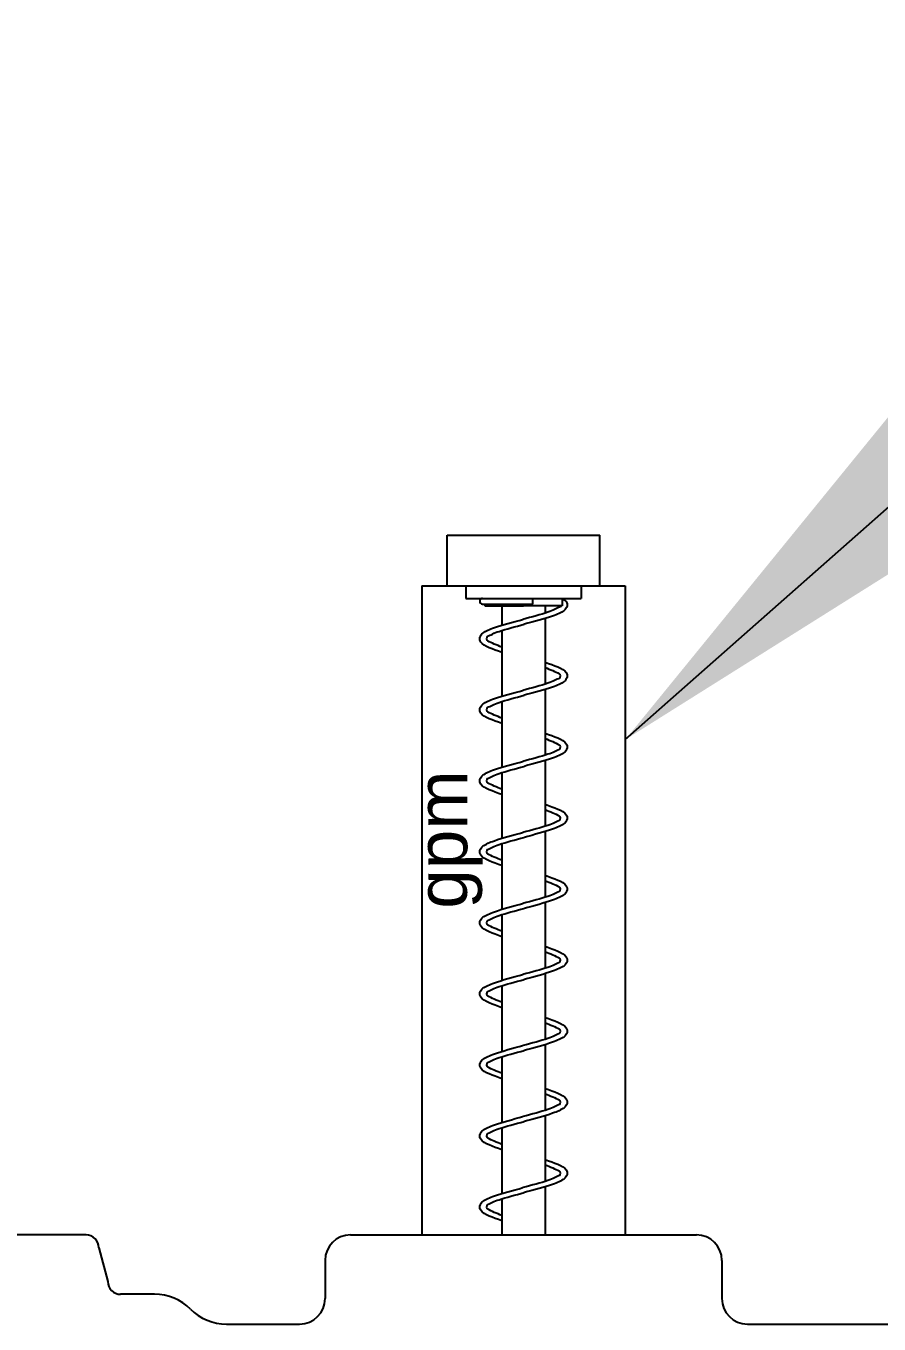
# Paper-space layout 'M&T INST' of a CAD drawing. Header units: inches. Extents: x 0.2 to 34.4, y 0.5 to 23.
# Drawn here: x 16.8809 to 17.0555, y 5.4422 to 5.7079 of the extents above; entities that cross this region are included whole.
import ezdxf

# ---------------------------------------------------------------- set-up
doc = ezdxf.new("R2010")
doc.units = ezdxf.units.IN
doc.header["$MEASUREMENT"] = 0
for name, color, linetype in [('D_DTTXT', 7, 'Continuous'), ('D_OBJECTS', 4, 'Continuous'), ('Title Block', 7, 'Continuous')]:
    doc.layers.add(name, color=color, linetype=linetype)
doc.styles.get("Standard").update_dxf_attribs({"font": 'arial.ttf'})
doc.dimstyles.get("Standard").update_dxf_attribs({"dimtxt": 4, "dimasz": 6, "dimexe": 0.18, "dimexo": 0.0625, "dimgap": 0.09, "dimtad": 0, "dimtih": 1, "dimtoh": 1, "dimdec": 4, "dimzin": 0, "dimdsep": 46, "dimlunit": 4, "dimtxsty": 'Standard', "dimcen": 0.09, "dimadec": 0, "dimazin": 0, "dimtfac": 1, "dimtdec": 4, "dimtofl": 0, "dimtmove": 0, "dimatfit": 3, "dimfxl": 1, "dimtolj": 1, "dimtzin": 0, "dimarcsym": 0})

# ---------------------------------------------------------------- blocks, each defined once
blk = doc.blocks.new('MULTI MANIFOLD')
at = {"layer": 'D_OBJECTS', "color": 42, "ltscale": 12}
for p, q in [((-2.939339976006696, -2.56799835923834), (-2.939339976006696, -2.559665025905014)), ((-2.939339976006696, -2.559665025905014), (-2.914293344101832, -2.559665025905014)), ((-2.914293344101832, -2.56799835923834), (-2.914293344101832, -2.559665025905014)), ((-2.943483326720933, -2.56799835923834), (-2.910149993387602, -2.56799835923834)), ((-2.943483326720933, -2.56799835923834), (-2.943483326720933, -2.674248359238343)), ((-2.936287084826407, -2.56799835923834), (-2.936287084826407, -2.570047052225101)), ((-2.917346235282121, -2.56799835923834), (-2.917346235282121, -2.570047052225101)), ((-2.910149993387602, -2.56799835923834), (-2.910149993387602, -2.674248359238343)), ((-2.936287084826407, -2.570047052225101), (-2.917346235282121, -2.570047052225101)), ((-2.933518256078894, -2.57096371889177), (-2.925275312182283, -2.57096371889177)), ((-2.933156067993853, -2.57096371889177), (-2.933156067993853, -2.571254420051639)), ((-2.925275312182283, -2.57096371889177), (-2.925275312182283, -2.570047052225101)), ((-2.920477252114683, -2.570047052225101), (-2.920477252114683, -2.571254420051639)), ((-2.933156067993853, -2.571254420051639), (-2.926816660054268, -2.571254420051639)), ((-2.930363478347846, -2.571254420051639), (-2.930363478347846, -2.574422077513725)), ((-2.920477252114683, -2.571254420051639), (-2.926816660054268, -2.571254420051639)), ((-2.923269841760682, -2.571254420051639), (-2.923269841760682, -2.57245314084579)), ((-2.923269841760682, -2.57332525046416), (-2.923269841760682, -2.584082511957059)), ((-2.930363478347846, -2.575294187132096), (-2.930363478347846, -2.586051448624994)), ((-2.923269841760682, -2.584954621575429), (-2.923269841760682, -2.595711883068327)), ((-2.930363478347846, -2.586923558243365), (-2.930363478347846, -2.597680819736263)), ((-2.923269841760682, -2.596583992686698), (-2.923269841760682, -2.607341254179596)), ((-2.930363478347846, -2.59855292935462), (-2.930363478347846, -2.609310190847532)), ((-2.923269841760682, -2.608213363797967), (-2.923269841760682, -2.618970625290865)), ((-2.930363478347846, -2.610182300465889), (-2.930363478347846, -2.620939561958801)), ((-2.923269841760682, -2.619842734909236), (-2.923269841760682, -2.630599996402134)), ((-2.930363478347846, -2.621811671577158), (-2.930363478347846, -2.63256893307007)), ((-2.923269841760682, -2.631472106020491), (-2.923269841760682, -2.642229367513403)), ((-2.930363478347846, -2.633441042688426), (-2.930363478347846, -2.644198304181339)), ((-2.923269841760682, -2.64310147713176), (-2.923269841760682, -2.653858738624672)), ((-2.930363478347846, -2.645070413799695), (-2.930363478347846, -2.655827675292608)), ((-2.923269841760682, -2.654730848243029), (-2.923269841760682, -2.665488109735941)), ((-2.930363478347846, -2.656699784910964), (-2.930363478347846, -2.667457046403877)), ((-2.923269841760682, -2.666360219354297), (-2.923269841760682, -2.674248359238343)), ((-2.930363478347846, -2.668329156022233), (-2.930363478347846, -2.674248359238343))]:
    blk.add_line(p, q, dxfattribs=at)
at = {"layer": 'D_OBJECTS', "color": 1, "ltscale": 12}
for p, q in [((-2.998463369753363, -2.674248359238343), (-3.024062668599125, -2.674248359238343)), ((-2.955149993387597, -2.674248359238343), (-2.898483326720932, -2.674248359238343)), ((-2.996380036420032, -2.676331692571674), (-2.994896001932457, -2.681873359238347)), ((-2.959316660054267, -2.678415025905005), (-2.959316660054267, -2.684665025905014)), ((-2.894316660054262, -2.678415025905005), (-2.894316660054262, -2.684665025905014)), ((-2.987233326720929, -2.683956692571678), (-2.992812668599125, -2.683956692571678)), ((-2.975454770994528, -2.688831692571677), (-2.96348332672093, -2.688831692571677)), ((-2.890149993387599, -2.688831692571677), (-2.859479335265792, -2.688831692571677))]:
    blk.add_line(p, q, dxfattribs=at)
at = {"layer": 'D_OBJECTS', "color": 42, "ltscale": 12}
for centre, radius, start, end in [((-2.933518256078894, -2.570505385558429), 0.0004583333333333384, 90, 270), ((-2.932479915031802, -2.576643113809917), 0.0004166666666666666, 120.758024453088, 241.4227579795069), ((-2.921153405077749, -2.582733585278314), 0.0004166666666666666, 300.7580246195984, 61.42275825121518), ((-2.932479915031802, -2.588272484921186), 0.0004166666666666666, 120.758024453088, 241.4227579795069), ((-2.932479915031802, -2.599901856032455), 0.0004166666666666666, 120.758024453088, 241.4227579795069), ((-2.921153405077749, -2.605992327500852), 0.0004166666666666666, 300.7580246195984, 61.42275825121518), ((-2.932479915031802, -2.611531227143709), 0.0004166666666666666, 120.758024453088, 241.4227579795069), ((-2.921153405077749, -2.617621698612121), 0.0004166666666666666, 300.7580246195984, 61.42275825121518), ((-2.932479915031802, -2.623160598254978), 0.0004166666666666666, 120.758024453088, 241.4227579795069), ((-2.921153405077749, -2.62925106972339), 0.0004166666666666666, 300.7580246195984, 61.42275825121518), ((-2.932479915031802, -2.634789969366247), 0.0004166666666666666, 120.758024453088, 241.4227579795069), ((-2.921153405077749, -2.640880440834659), 0.0004166666666666666, 300.7580246195984, 61.42275825121518), ((-2.932479915031802, -2.646419340477516), 0.0004166666666666666, 120.758024453088, 241.4227579795069), ((-2.921153405077749, -2.652509811945928), 0.0004166666666666666, 300.7580246195984, 61.42275825121518), ((-2.932479915031802, -2.658048711588785), 0.0004166666666666666, 120.758024453088, 241.4227579795069), ((-2.921153405077749, -2.664139183057197), 0.0004166666666666666, 300.7580246195984, 61.42275825121518), ((-2.932479915031802, -2.669678082700054), 0.0004166666666666666, 120.758024453088, 241.4227579795069)]:
    blk.add_arc(centre, radius, start, end, dxfattribs=at)
at = {"layer": 'D_OBJECTS', "color": 42}
blk.add_arc((-2.921153405077749, -2.594362956389583), 0.0004166666666666666, 300.7580246195984, 61.42275825121518, dxfattribs=at)
at = {"layer": 'D_OBJECTS', "color": 1, "ltscale": 12}
for centre, radius, start, end in [((-2.998463369753363, -2.676331692571674), 0.002083333333333333, 0, 90), ((-2.955149993387597, -2.678415025905005), 0.004166666666666667, 90, 180), ((-2.898483326720932, -2.678415025905005), 0.004166666666666667, 0, 90), ((-2.992812668599125, -2.681873359238347), 0.002083333333333333, 180, 270.0000000000008), ((-2.987233326720929, -2.692290025905004), 0.008333333333333333, 45.03187078392854, 90), ((-2.96348332672093, -2.684665025905014), 0.004166666666666667, 270, 0), ((-2.890149993387599, -2.684665025905014), 0.004166666666666667, 180, 270), ((-2.975454770994528, -2.680498359238337), 0.008333333333333333, 225.0318707839285, 270)]:
    blk.add_arc(centre, radius, start, end, dxfattribs=at)
at = {"layer": 'D_OBJECTS', "color": 42, "ltscale": 12}
for points, knots in [([(-2.920477252114683, -2.570203052987319), (-2.920042717183183, -2.570315560536224), (-2.919918832530367, -2.570435845212339), (-2.919466949402004, -2.57102004340677), (-2.919712536804905, -2.571681968698622), (-2.920607107046475, -2.572364585386405), (-2.921255847161138, -2.572644445508525), (-2.923351122732317, -2.573389163524149), (-2.925033143195936, -2.573832957510655), (-2.926710124275413, -2.574276480620847)], [0.03434367416500044, 0.03434367416500044, 0.03434367416500044, 0.03434367416500044, 0.04145968747599654, 0.04145968747599654, 0.0659514468788357, 0.0659514468788357, 0.09044320628167485, 0.09044320628167485, 0.1300967199969058, 0.1300967199969058, 0.1300967199969058, 0.1300967199969058]), ([(-2.920940316141188, -2.571462270332086), (-2.921350649167383, -2.571706470645234), (-2.92199967998204, -2.572039205191439), (-2.923993824753826, -2.57269563143195), (-2.925456110193917, -2.573082836786392), (-2.926923195833115, -2.573470847357038)], [0.07116384554252335, 0.07116384554252335, 0.07116384554252335, 0.07116384554252335, 0.09540634618935737, 0.09540634618935737, 0.1300967199969058, 0.1300967199969058, 0.1300967199969058, 0.1300967199969058]), ([(-2.920940316141188, -2.571462270332086), (-2.920832397156861, -2.571403323844374), (-2.920697330026282, -2.571329548752781), (-2.920616948428734, -2.571266639634453), (-2.920602930784998, -2.571254420051313)], [0, 0, 0, 0, 0.004021317376355101, 0.005032921709845624, 0.005032921709845624, 0.005032921709845624, 0.005032921709845624]), ([(-2.930363478347846, -2.57890342814188), (-2.931878872705699, -2.578331035163226), (-2.933223490409151, -2.577946247910797), (-2.934166370706532, -2.576727284571101), (-2.933920783303623, -2.576065359279264), (-2.933026213062053, -2.575382742591481), (-2.93237747294739, -2.575102882469361), (-2.930282197376211, -2.574358164453736), (-2.928600176912592, -2.57391437046723), (-2.926923195833115, -2.573470847357038)], [0, 0, 0, 0, 0.04145968747599654, 0.04145968747599654, 0.06595144687883453, 0.06595144687883453, 0.09044320628167252, 0.09044320628167252, 0.1300967199969058, 0.1300967199969058, 0.1300967199969058, 0.1300967199969058]), ([(-2.932693003966644, -2.576285057645373), (-2.932282670940413, -2.576040857332268), (-2.931633640126027, -2.57570812278629), (-2.92963949535471, -2.575051696545936), (-2.928177209914619, -2.574664491191493), (-2.926710124275413, -2.574276480620847)], [0.07116384555626477, 0.07116384555626477, 0.07116384555626477, 0.07116384555626477, 0.09540634618927812, 0.09540634618927812, 0.1300967199969058, 0.1300967199969058, 0.1300967199969058, 0.1300967199969058]), ([(-2.923269841760682, -2.580476743371287), (-2.921754447402829, -2.581045663925929), (-2.920409829699384, -2.581430451178358), (-2.919466949402004, -2.582649414518039), (-2.919712536804905, -2.583311339809891), (-2.920607107046475, -2.583993956497673), (-2.921255847161138, -2.584273816619794), (-2.923351122732317, -2.585018534635418), (-2.925033143195936, -2.585462328621924), (-2.926710124275413, -2.585905851732116)], [0, 0, 0, 0, 0.04145968747599654, 0.04145968747599654, 0.0659514468788357, 0.0659514468788357, 0.09044320628167485, 0.09044320628167485, 0.1300967199969058, 0.1300967199969058, 0.1300967199969058, 0.1300967199969058]), ([(-2.920940316141188, -2.583091641443355), (-2.921350649167383, -2.583335841756503), (-2.92199967998204, -2.583668576302708), (-2.923993824753826, -2.584325002543219), (-2.925456110193917, -2.584712207897661), (-2.926923195833115, -2.585100218468307)], [0.07116384554252335, 0.07116384554252335, 0.07116384554252335, 0.07116384554252335, 0.09540634618935737, 0.09540634618935737, 0.1300967199969058, 0.1300967199969058, 0.1300967199969058, 0.1300967199969058]), ([(-2.930363478347846, -2.590532799253149), (-2.931878872705699, -2.589960406274495), (-2.933223490409151, -2.589575619022066), (-2.934166370706532, -2.58835665568237), (-2.933920783303623, -2.587694730390533), (-2.933026213062053, -2.58701211370275), (-2.93237747294739, -2.58673225358063), (-2.930282197376211, -2.585987535565005), (-2.928600176912592, -2.585543741578499), (-2.926923195833115, -2.585100218468307)], [0, 0, 0, 0, 0.04145968747599654, 0.04145968747599654, 0.06595144687883453, 0.06595144687883453, 0.09044320628167252, 0.09044320628167252, 0.1300967199969058, 0.1300967199969058, 0.1300967199969058, 0.1300967199969058]), ([(-2.932693003966644, -2.587914428756642), (-2.932282670940413, -2.587670228443537), (-2.931633640126027, -2.587337493897559), (-2.92963949535471, -2.586681067657205), (-2.928177209914619, -2.586293862302762), (-2.926710124275413, -2.585905851732116)], [0.07116384555626477, 0.07116384555626477, 0.07116384555626477, 0.07116384555626477, 0.09540634618927812, 0.09540634618927812, 0.1300967199969058, 0.1300967199969058, 0.1300967199969058, 0.1300967199969058]), ([(-2.923269841760682, -2.592106114482556), (-2.921754447402829, -2.592675035037198), (-2.920409829699384, -2.593059822289627), (-2.919466949402004, -2.594278785629308), (-2.919712536804905, -2.59494071092116), (-2.920607107046475, -2.595623327608942), (-2.921255847161138, -2.595903187731063), (-2.923351122732317, -2.596647905746687), (-2.925033143195936, -2.597091699733193), (-2.926710124275413, -2.597535222843385)], [0, 0, 0, 0, 0.04145968747599654, 0.04145968747599654, 0.0659514468788357, 0.0659514468788357, 0.09044320628167485, 0.09044320628167485, 0.1300967199969058, 0.1300967199969058, 0.1300967199969058, 0.1300967199969058]), ([(-2.930363478347846, -2.602162170364418), (-2.931878872705699, -2.601589777385763), (-2.933223490409151, -2.601204990133335), (-2.934166370706532, -2.599986026793639), (-2.933920783303623, -2.599324101501802), (-2.933026213062053, -2.598641484814019), (-2.93237747294739, -2.598361624691899), (-2.930282197376211, -2.597616906676274), (-2.928600176912592, -2.597173112689768), (-2.926923195833115, -2.596729589579576)], [0, 0, 0, 0, 0.04145968747599654, 0.04145968747599654, 0.06595144687883453, 0.06595144687883453, 0.09044320628167252, 0.09044320628167252, 0.1300967199969058, 0.1300967199969058, 0.1300967199969058, 0.1300967199969058]), ([(-2.932693003966644, -2.599543799867911), (-2.932282670940413, -2.599299599554806), (-2.931633640126027, -2.598966865008828), (-2.92963949535471, -2.598310438768474), (-2.928177209914619, -2.597923233414031), (-2.926710124275413, -2.597535222843385)], [0.07116384555626477, 0.07116384555626477, 0.07116384555626477, 0.07116384555626477, 0.09540634618927812, 0.09540634618927812, 0.1300967199969058, 0.1300967199969058, 0.1300967199969058, 0.1300967199969058]), ([(-2.923269841760682, -2.603735485593825), (-2.921754447402829, -2.604304406148467), (-2.920409829699384, -2.604689193400896), (-2.919466949402004, -2.605908156740577), (-2.919712536804905, -2.606570082032414), (-2.920607107046475, -2.607252698720211), (-2.921255847161138, -2.607532558842331), (-2.923351122732317, -2.608277276857956), (-2.925033143195936, -2.608721070844462), (-2.926710124275413, -2.609164593954654)], [0, 0, 0, 0, 0.04145968747599654, 0.04145968747599654, 0.0659514468788357, 0.0659514468788357, 0.09044320628167485, 0.09044320628167485, 0.1300967199969058, 0.1300967199969058, 0.1300967199969058, 0.1300967199969058]), ([(-2.920940316141188, -2.606350383665893), (-2.921350649167383, -2.606594583979041), (-2.92199967998204, -2.606927318525246), (-2.923993824753826, -2.607583744765757), (-2.925456110193917, -2.607970950120199), (-2.926923195833115, -2.608358960690845)], [0.07116384554252335, 0.07116384554252335, 0.07116384554252335, 0.07116384554252335, 0.09540634618935737, 0.09540634618935737, 0.1300967199969058, 0.1300967199969058, 0.1300967199969058, 0.1300967199969058]), ([(-2.930363478347846, -2.613791541475686), (-2.931878872705699, -2.613219148497032), (-2.933223490409151, -2.612834361244603), (-2.934166370706532, -2.611615397904908), (-2.933920783303623, -2.610953472613071), (-2.933026213062053, -2.610270855925288), (-2.93237747294739, -2.609990995803168), (-2.930282197376211, -2.609246277787543), (-2.928600176912592, -2.608802483801037), (-2.926923195833115, -2.608358960690845)], [0, 0, 0, 0, 0.04145968747599654, 0.04145968747599654, 0.06595144687883453, 0.06595144687883453, 0.09044320628167252, 0.09044320628167252, 0.1300967199969058, 0.1300967199969058, 0.1300967199969058, 0.1300967199969058]), ([(-2.932693003966644, -2.61117317097918), (-2.932282670940413, -2.610928970666075), (-2.931633640126027, -2.610596236120097), (-2.92963949535471, -2.609939809879743), (-2.928177209914619, -2.6095526045253), (-2.926710124275413, -2.609164593954654)], [0.07116384555626477, 0.07116384555626477, 0.07116384555626477, 0.07116384555626477, 0.09540634618927812, 0.09540634618927812, 0.1300967199969058, 0.1300967199969058, 0.1300967199969058, 0.1300967199969058]), ([(-2.923269841760682, -2.615364856705094), (-2.921754447402829, -2.615933777259736), (-2.920409829699384, -2.616318564512165), (-2.919466949402004, -2.617537527851846), (-2.919712536804905, -2.618199453143683), (-2.920607107046475, -2.61888206983148), (-2.921255847161138, -2.619161929953586), (-2.923351122732317, -2.619906647969225), (-2.925033143195936, -2.620350441955731), (-2.926710124275413, -2.620793965065923)], [0, 0, 0, 0, 0.04145968747599654, 0.04145968747599654, 0.0659514468788357, 0.0659514468788357, 0.09044320628167485, 0.09044320628167485, 0.1300967199969058, 0.1300967199969058, 0.1300967199969058, 0.1300967199969058]), ([(-2.920940316141188, -2.617979754777162), (-2.921350649167383, -2.618223955090309), (-2.92199967998204, -2.618556689636515), (-2.923993824753826, -2.619213115877026), (-2.925456110193917, -2.619600321231468), (-2.926923195833115, -2.619988331802114)], [0.07116384554252335, 0.07116384554252335, 0.07116384554252335, 0.07116384554252335, 0.09540634618935737, 0.09540634618935737, 0.1300967199969058, 0.1300967199969058, 0.1300967199969058, 0.1300967199969058]), ([(-2.930363478347846, -2.625420912586955), (-2.931878872705699, -2.624848519608301), (-2.933223490409151, -2.624463732355872), (-2.934166370706532, -2.623244769016177), (-2.933920783303623, -2.62258284372434), (-2.933026213062053, -2.621900227036557), (-2.93237747294739, -2.621620366914437), (-2.930282197376211, -2.620875648898812), (-2.928600176912592, -2.620431854912306), (-2.926923195833115, -2.619988331802114)], [0, 0, 0, 0, 0.04145968747599654, 0.04145968747599654, 0.06595144687883453, 0.06595144687883453, 0.09044320628167252, 0.09044320628167252, 0.1300967199969058, 0.1300967199969058, 0.1300967199969058, 0.1300967199969058]), ([(-2.932693003966644, -2.622802542090449), (-2.932282670940413, -2.622558341777344), (-2.931633640126027, -2.622225607231366), (-2.92963949535471, -2.621569180991012), (-2.928177209914619, -2.621181975636569), (-2.926710124275413, -2.620793965065923)], [0.07116384555626477, 0.07116384555626477, 0.07116384555626477, 0.07116384555626477, 0.09540634618927812, 0.09540634618927812, 0.1300967199969058, 0.1300967199969058, 0.1300967199969058, 0.1300967199969058]), ([(-2.923269841760682, -2.626994227816363), (-2.921754447402829, -2.627563148371005), (-2.920409829699384, -2.627947935623434), (-2.919466949402004, -2.629166898963115), (-2.919712536804905, -2.629828824254952), (-2.920607107046475, -2.630511440942749), (-2.921255847161138, -2.630791301064855), (-2.923351122732317, -2.631536019080494), (-2.925033143195936, -2.631979813066986), (-2.926710124275413, -2.632423336177192)], [0, 0, 0, 0, 0.04145968747599654, 0.04145968747599654, 0.0659514468788357, 0.0659514468788357, 0.09044320628167485, 0.09044320628167485, 0.1300967199969058, 0.1300967199969058, 0.1300967199969058, 0.1300967199969058]), ([(-2.920940316141188, -2.629609125888431), (-2.921350649167383, -2.629853326201578), (-2.92199967998204, -2.630186060747784), (-2.923993824753826, -2.630842486988294), (-2.925456110193917, -2.631229692342737), (-2.926923195833115, -2.631617702913383)], [0.07116384554252335, 0.07116384554252335, 0.07116384554252335, 0.07116384554252335, 0.09540634618935737, 0.09540634618935737, 0.1300967199969058, 0.1300967199969058, 0.1300967199969058, 0.1300967199969058]), ([(-2.930363478347846, -2.637050283698224), (-2.931878872705699, -2.63647789071957), (-2.933223490409151, -2.636093103467141), (-2.934166370706532, -2.634874140127446), (-2.933920783303623, -2.634212214835609), (-2.933026213062053, -2.633529598147826), (-2.93237747294739, -2.633249738025706), (-2.930282197376211, -2.632505020010081), (-2.928600176912592, -2.632061226023575), (-2.926923195833115, -2.631617702913383)], [0, 0, 0, 0, 0.04145968747599654, 0.04145968747599654, 0.06595144687883453, 0.06595144687883453, 0.09044320628167252, 0.09044320628167252, 0.1300967199969058, 0.1300967199969058, 0.1300967199969058, 0.1300967199969058]), ([(-2.932693003966644, -2.634431913201718), (-2.932282670940413, -2.634187712888613), (-2.931633640126027, -2.633854978342635), (-2.92963949535471, -2.63319855210228), (-2.928177209914619, -2.632811346747838), (-2.926710124275413, -2.632423336177192)], [0.07116384555626477, 0.07116384555626477, 0.07116384555626477, 0.07116384555626477, 0.09540634618927812, 0.09540634618927812, 0.1300967199969058, 0.1300967199969058, 0.1300967199969058, 0.1300967199969058]), ([(-2.923269841760682, -2.638623598927632), (-2.921754447402829, -2.639192519482274), (-2.920409829699384, -2.639577306734703), (-2.919466949402004, -2.640796270074384), (-2.919712536804905, -2.641458195366221), (-2.920607107046475, -2.642140812054018), (-2.921255847161138, -2.642420672176124), (-2.923351122732317, -2.643165390191763), (-2.925033143195936, -2.643609184178255), (-2.926710124275413, -2.644052707288447)], [0, 0, 0, 0, 0.04145968747599654, 0.04145968747599654, 0.0659514468788357, 0.0659514468788357, 0.09044320628167485, 0.09044320628167485, 0.1300967199969058, 0.1300967199969058, 0.1300967199969058, 0.1300967199969058]), ([(-2.920940316141188, -2.6412384969997), (-2.921350649167383, -2.641482697312847), (-2.92199967998204, -2.641815431859053), (-2.923993824753826, -2.642471858099563), (-2.925456110193917, -2.642859063454006), (-2.926923195833115, -2.643247074024652)], [0.07116384554252335, 0.07116384554252335, 0.07116384554252335, 0.07116384554252335, 0.09540634618935737, 0.09540634618935737, 0.1300967199969058, 0.1300967199969058, 0.1300967199969058, 0.1300967199969058]), ([(-2.930363478347846, -2.648679654809493), (-2.931878872705699, -2.648107261830839), (-2.933223490409151, -2.64772247457841), (-2.934166370706532, -2.646503511238715), (-2.933920783303623, -2.645841585946878), (-2.933026213062053, -2.645158969259095), (-2.93237747294739, -2.644879109136975), (-2.930282197376211, -2.64413439112135), (-2.928600176912592, -2.643690597134844), (-2.926923195833115, -2.643247074024652)], [0, 0, 0, 0, 0.04145968747599654, 0.04145968747599654, 0.06595144687883453, 0.06595144687883453, 0.09044320628167252, 0.09044320628167252, 0.1300967199969058, 0.1300967199969058, 0.1300967199969058, 0.1300967199969058]), ([(-2.932693003966644, -2.646061284312987), (-2.932282670940413, -2.645817083999882), (-2.931633640126027, -2.645484349453904), (-2.92963949535471, -2.644827923213549), (-2.928177209914619, -2.644440717859107), (-2.926710124275413, -2.644052707288447)], [0.07116384555626477, 0.07116384555626477, 0.07116384555626477, 0.07116384555626477, 0.09540634618927812, 0.09540634618927812, 0.1300967199969058, 0.1300967199969058, 0.1300967199969058, 0.1300967199969058]), ([(-2.923269841760682, -2.650252970038887), (-2.921754447402829, -2.650821890593543), (-2.920409829699384, -2.651206677845972), (-2.919466949402004, -2.652425641185653), (-2.919712536804905, -2.65308756647749), (-2.920607107046475, -2.653770183165287), (-2.921255847161138, -2.654050043287393), (-2.923351122732317, -2.654794761303032), (-2.925033143195936, -2.655238555289523), (-2.926710124275413, -2.655682078399716)], [0, 0, 0, 0, 0.04145968747599654, 0.04145968747599654, 0.0659514468788357, 0.0659514468788357, 0.09044320628167485, 0.09044320628167485, 0.1300967199969058, 0.1300967199969058, 0.1300967199969058, 0.1300967199969058]), ([(-2.920940316141188, -2.652867868110969), (-2.921350649167383, -2.653112068424116), (-2.92199967998204, -2.653444802970322), (-2.923993824753826, -2.654101229210832), (-2.925456110193917, -2.654488434565275), (-2.926923195833115, -2.654876445135921)], [0.07116384554252335, 0.07116384554252335, 0.07116384554252335, 0.07116384554252335, 0.09540634618935737, 0.09540634618935737, 0.1300967199969058, 0.1300967199969058, 0.1300967199969058, 0.1300967199969058]), ([(-2.930363478347846, -2.660309025920762), (-2.931878872705699, -2.659736632942108), (-2.933223490409151, -2.659351845689679), (-2.934166370706532, -2.658132882349983), (-2.933920783303623, -2.657470957058147), (-2.933026213062053, -2.656788340370364), (-2.93237747294739, -2.656508480248243), (-2.930282197376211, -2.655763762232619), (-2.928600176912592, -2.655319968246113), (-2.926923195833115, -2.654876445135921)], [0, 0, 0, 0, 0.04145968747599654, 0.04145968747599654, 0.06595144687883453, 0.06595144687883453, 0.09044320628167252, 0.09044320628167252, 0.1300967199969058, 0.1300967199969058, 0.1300967199969058, 0.1300967199969058]), ([(-2.932693003966644, -2.657690655424256), (-2.932282670940413, -2.657446455111151), (-2.931633640126027, -2.657113720565173), (-2.92963949535471, -2.656457294324818), (-2.928177209914619, -2.656070088970376), (-2.926710124275413, -2.655682078399716)], [0.07116384555626477, 0.07116384555626477, 0.07116384555626477, 0.07116384555626477, 0.09540634618927812, 0.09540634618927812, 0.1300967199969058, 0.1300967199969058, 0.1300967199969058, 0.1300967199969058]), ([(-2.923269841760682, -2.661882341150156), (-2.921754447402829, -2.662451261704812), (-2.920409829699384, -2.662836048957226), (-2.919466949402004, -2.664055012296922), (-2.919712536804905, -2.664716937588759), (-2.920607107046475, -2.665399554276556), (-2.921255847161138, -2.665679414398662), (-2.923351122732317, -2.666424132414301), (-2.925033143195936, -2.666867926400792), (-2.926710124275413, -2.667311449510985)], [0, 0, 0, 0, 0.04145968747599654, 0.04145968747599654, 0.0659514468788357, 0.0659514468788357, 0.09044320628167485, 0.09044320628167485, 0.1300967199969058, 0.1300967199969058, 0.1300967199969058, 0.1300967199969058]), ([(-2.920940316141188, -2.664497239222237), (-2.921350649167383, -2.664741439535385), (-2.92199967998204, -2.665074174081591), (-2.923993824753826, -2.665730600322087), (-2.925456110193917, -2.666117805676544), (-2.926923195833115, -2.66650581624719)], [0.07116384554252335, 0.07116384554252335, 0.07116384554252335, 0.07116384554252335, 0.09540634618935737, 0.09540634618935737, 0.1300967199969058, 0.1300967199969058, 0.1300967199969058, 0.1300967199969058]), ([(-2.930363478347846, -2.671938397032031), (-2.931878872705699, -2.671366004053377), (-2.933223490409151, -2.670981216800948), (-2.934166370706532, -2.669762253461252), (-2.933920783303623, -2.669100328169415), (-2.933026213062053, -2.668417711481633), (-2.93237747294739, -2.668137851359512), (-2.930282197376211, -2.667393133343888), (-2.928600176912592, -2.666949339357382), (-2.926923195833115, -2.66650581624719)], [0, 0, 0, 0, 0.04145968747599654, 0.04145968747599654, 0.06595144687883453, 0.06595144687883453, 0.09044320628167252, 0.09044320628167252, 0.1300967199969058, 0.1300967199969058, 0.1300967199969058, 0.1300967199969058]), ([(-2.932693003966644, -2.669320026535525), (-2.932282670940413, -2.66907582622242), (-2.931633640126027, -2.668743091676442), (-2.92963949535471, -2.668086665436087), (-2.928177209914619, -2.667699460081645), (-2.926710124275413, -2.667311449510985)], [0.07116384555626477, 0.07116384555626477, 0.07116384555626477, 0.07116384555626477, 0.09540634618927812, 0.09540634618927812, 0.1300967199969058, 0.1300967199969058, 0.1300967199969058, 0.1300967199969058])]:
    blk.add_open_spline(points, degree=3, knots=knots, dxfattribs=at)
for points in [[(-2.930363478347846, -2.578011930326179), (-2.931162205702964, -2.577710793438749), (-2.932118582917301, -2.577314402218358), (-2.932679224650084, -2.577009019244651)], [(-2.923269841760682, -2.581364768762976), (-2.922471114407205, -2.58166590564978), (-2.921514737194538, -2.582062296869418), (-2.920954095461358, -2.582367679842912)], [(-2.930363478347846, -2.589641301437448), (-2.931162205702964, -2.589340164550018), (-2.932118582917301, -2.588943773329627), (-2.932679224650084, -2.58863839035592)], [(-2.930363478347846, -2.601270672548717), (-2.931162205702964, -2.600969535661287), (-2.932118582917301, -2.600573144440895), (-2.932679224650084, -2.600267761467189)], [(-2.923269841760682, -2.604623510985514), (-2.922471114407205, -2.604924647872318), (-2.921514737194538, -2.605321039091956), (-2.920954095461358, -2.60562642206545)], [(-2.930363478347846, -2.612900043659986), (-2.931162205702964, -2.612598906772556), (-2.932118582917301, -2.612202515552164), (-2.932679224650084, -2.611897132578457)], [(-2.923269841760682, -2.616252882096783), (-2.922471114407205, -2.616554018983587), (-2.921514737194538, -2.616950410203225), (-2.920954095461358, -2.617255793176719)], [(-2.930363478347846, -2.624529414771255), (-2.931162205702964, -2.624228277883825), (-2.932118582917301, -2.623831886663433), (-2.932679224650084, -2.623526503689726)], [(-2.923269841760682, -2.627882253208051), (-2.922471114407205, -2.628183390094856), (-2.921514737194538, -2.628579781314494), (-2.920954095461358, -2.628885164287988)], [(-2.930363478347846, -2.636158785882524), (-2.931162205702964, -2.635857648995094), (-2.932118582917301, -2.635461257774702), (-2.932679224650084, -2.635155874800995)], [(-2.923269841760682, -2.63951162431932), (-2.922471114407205, -2.639812761206125), (-2.921514737194538, -2.640209152425763), (-2.920954095461358, -2.640514535399257)], [(-2.930363478347846, -2.647788156993792), (-2.931162205702964, -2.647487020106363), (-2.932118582917301, -2.647090628885971), (-2.932679224650084, -2.646785245912264)], [(-2.923269841760682, -2.651140995430589), (-2.922471114407205, -2.651442132317394), (-2.921514737194538, -2.651838523537032), (-2.920954095461358, -2.652143906510526)], [(-2.930363478347846, -2.659417528105047), (-2.931162205702964, -2.659116391217632), (-2.932118582917301, -2.65871999999724), (-2.932679224650084, -2.658414617023533)], [(-2.923269841760682, -2.662770366541858), (-2.922471114407205, -2.663071503428663), (-2.921514737194538, -2.663467894648301), (-2.920954095461358, -2.663773277621795)], [(-2.930363478347846, -2.671046899216316), (-2.931162205702964, -2.670745762328901), (-2.932118582917301, -2.670349371108509), (-2.932679224650084, -2.670043988134802)]]:
    blk.add_open_spline(points, degree=3, dxfattribs=at)
at = {"layer": 'D_OBJECTS', "color": 42}
blk.add_open_spline([(-2.923269841760682, -2.592994139874245), (-2.922471114407205, -2.593295276761049), (-2.921514737194538, -2.593691667980687), (-2.920954095461358, -2.593997050954181)], degree=3, dxfattribs=at)
blk.add_open_spline([(-2.920940316141188, -2.594721012554624), (-2.921350649167383, -2.594965212867772), (-2.92199967998204, -2.595297947413977), (-2.923993824753826, -2.595954373654488), (-2.925456110193917, -2.59634157900893), (-2.926923195833115, -2.596729589579576)], degree=3, knots=[0.07116384554252335, 0.07116384554252335, 0.07116384554252335, 0.07116384554252335, 0.09540634618935737, 0.09540634618935737, 0.1300967199969058, 0.1300967199969058, 0.1300967199969058, 0.1300967199969058], dxfattribs=at)
at = {"layer": 'D_OBJECTS', "color": 42, "ltscale": 12}
blk.add_text('gpm', height=0.008333333333333333, rotation=90, dxfattribs=at).set_placement((-2.936028712327403, -2.620846990938128))
at = {"layer": 'D_DTTXT'}
blk.add_leader([(-2.910149993387602, -2.593164351267655), (-1.749511010669448, -1.56716965793767)], dimstyle='Standard', override={"dimasz": 0.125}, dxfattribs=at)

psp = doc.layouts.new('M&T INST')

# ---------------------------------------------------------------- block references
at = {"layer": 'Title Block', "xscale": 1.25, "yscale": 1.25, "zscale": 1.25}
psp.add_blockref('MULTI MANIFOLD', (20.64123396670567, 8.803284973167884), dxfattribs=at)

doc.saveas('drawing.dxf')
